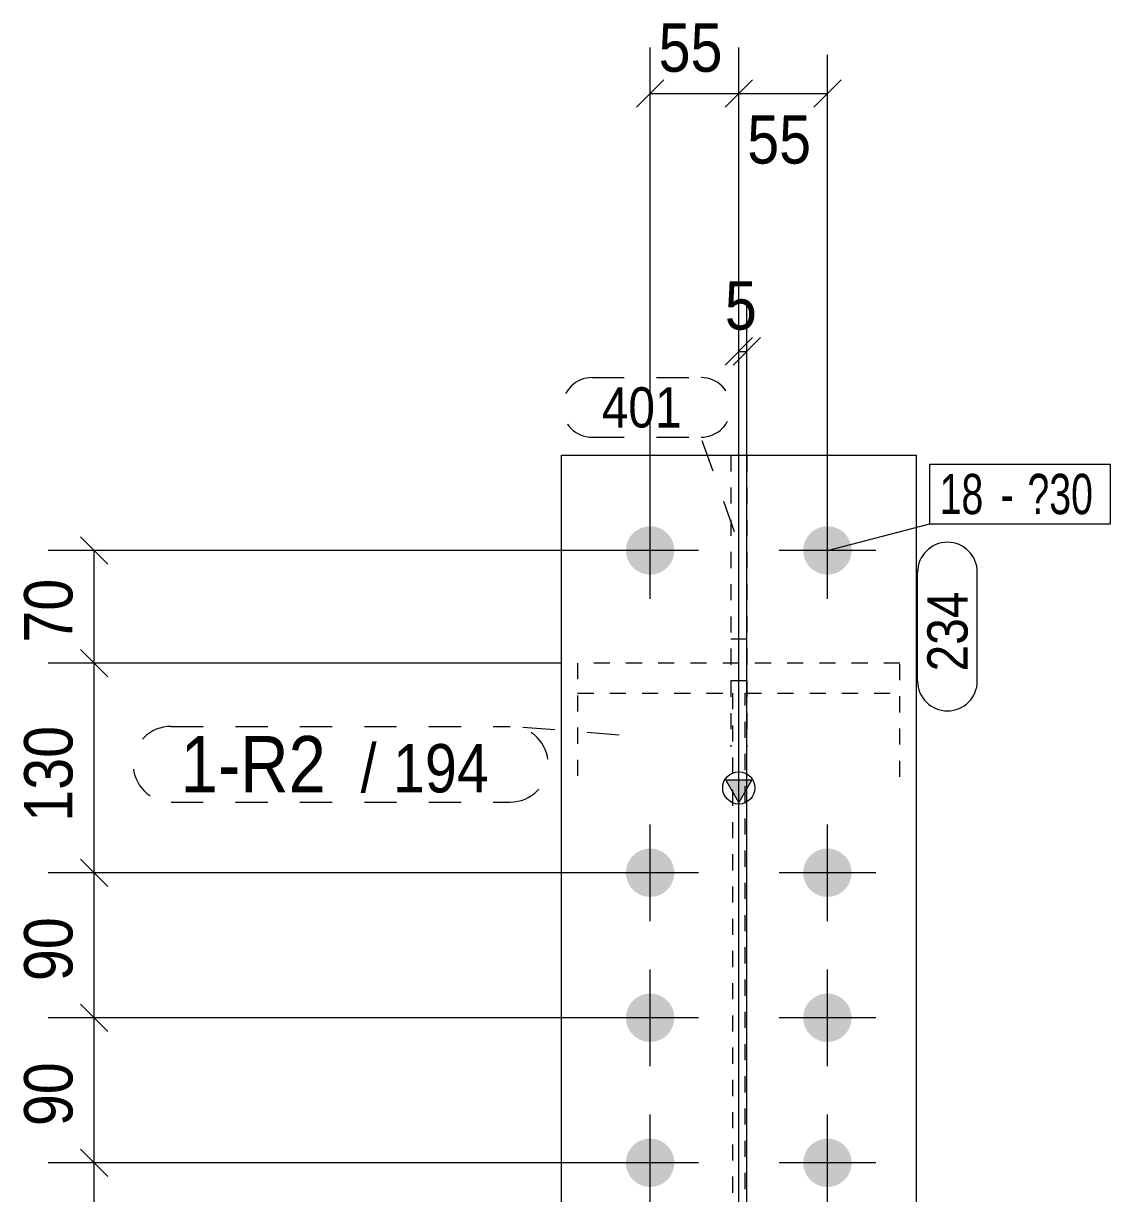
# Model space of a CAD drawing. Header units: millimetres. Extents: x 2 to 1174, y 1 to 825.
# Drawn here: x 461.1 to 528.5, y 180.2 to 252.8 of the extents above; entities that cross this region are included whole.
import ezdxf

# ---------------------------------------------------------------- set-up
doc = ezdxf.new("R2010")
doc.units = ezdxf.units.MM
for name, pattern in [('XKITLINE00', [0]), ('XKITLINE01', [4, 1, -1, 1, -1]), ('XKITLINE02', [4, 2, -2])]:
    doc.linetypes.add(name, pattern=pattern)
for name, color, linetype, lineweight in [('Bolt', 3, 'Continuous', 0), ('BoltMark', 7, 'Continuous', 0), ('Dimensions', 7, 'Continuous', 0), ('Part', 2, 'Continuous', 0), ('PartMark', 7, 'Continuous', 0)]:
    doc.layers.add(name, color=color, linetype=linetype, lineweight=lineweight)
doc.styles.add('ARIAL', font='ARIAL.TTF')
doc.styles.add('ARIAL_NARROW', font='ARIALN.TTF')

# ---------------------------------------------------------------- blocks, each defined once
blk = doc.blocks.new('*A164')
at = {"layer": 'Bolt'}
for points in [[(498.476, 220.114), (498.477, 220.151), (498.48, 220.187), (498.483, 220.224), (498.487, 220.261), (498.492, 220.297), (498.498, 220.333), (498.504, 220.37), (498.512, 220.406), (498.521, 220.441), (498.53, 220.477), (498.54, 220.512), (498.551, 220.548), (498.563, 220.582), (498.576, 220.617), (498.59, 220.651), (498.604, 220.685), (498.62, 220.718), (498.636, 220.751), (498.653, 220.784), (498.67, 220.816), (498.689, 220.848), (498.708, 220.879), (498.728, 220.91), (498.749, 220.941), (498.771, 220.971), (498.793, 221), (498.816, 221.029), (498.84, 221.057), (498.864, 221.084), (498.889, 221.111), (498.915, 221.138), (498.941, 221.163), (498.968, 221.188), (498.996, 221.213), (499.024, 221.237), (499.053, 221.26), (499.082, 221.282), (499.112, 221.303), (499.142, 221.324), (499.173, 221.344), (499.204, 221.364), (499.236, 221.382), (499.268, 221.4), (499.301, 221.417), (499.334, 221.433), (499.368, 221.448), (499.402, 221.463), (499.436, 221.476), (499.47, 221.489), (499.505, 221.501), (499.54, 221.512), (499.576, 221.523), (499.611, 221.532), (499.647, 221.541), (499.683, 221.548), (499.719, 221.555), (499.755, 221.561), (499.792, 221.566), (499.829, 221.57), (499.865, 221.573), (499.902, 221.575), (499.939, 221.577), (499.976, 221.577), (500.012, 221.577), (500.049, 221.575), (500.086, 221.573), (500.123, 221.57), (500.159, 221.566), (500.196, 221.561), (500.232, 221.555), (500.268, 221.548), (500.304, 221.541), (500.34, 221.532), (500.376, 221.523), (500.411, 221.512), (500.446, 221.501), (500.481, 221.489), (500.515, 221.476), (500.55, 221.463), (500.583, 221.448), (500.617, 221.433), (500.65, 221.417), (500.683, 221.4), (500.715, 221.382), (500.747, 221.364), (500.778, 221.344), (500.809, 221.324), (500.839, 221.303), (500.869, 221.282), (500.898, 221.26), (500.927, 221.237), (500.955, 221.213), (500.983, 221.188), (501.01, 221.163), (501.036, 221.138), (501.062, 221.111), (501.087, 221.084), (501.111, 221.057), (501.135, 221.029), (501.158, 221), (501.18, 220.971), (501.202, 220.941), (501.223, 220.91), (501.243, 220.879), (501.262, 220.848), (501.281, 220.816), (501.298, 220.784), (501.315, 220.751), (501.332, 220.718), (501.347, 220.685), (501.361, 220.651), (501.375, 220.617), (501.388, 220.582), (501.4, 220.548), (501.411, 220.512), (501.421, 220.477), (501.431, 220.441), (501.439, 220.406), (501.447, 220.37), (501.454, 220.333), (501.459, 220.297), (501.464, 220.261), (501.468, 220.224), (501.472, 220.187), (501.474, 220.151), (501.475, 220.114), (501.476, 220.077), (501.475, 220.04), (501.474, 220.003), (501.472, 219.967), (501.468, 219.93), (501.464, 219.893), (501.459, 219.857), (501.454, 219.821), (501.447, 219.784), (501.439, 219.748), (501.431, 219.713), (501.421, 219.677), (501.411, 219.642), (501.4, 219.606), (501.388, 219.572), (501.375, 219.537), (501.361, 219.503), (501.347, 219.469), (501.332, 219.436), (501.315, 219.403), (501.298, 219.37), (501.281, 219.338), (501.262, 219.306), (501.243, 219.274), (501.223, 219.244), (501.202, 219.213), (501.18, 219.183), (501.158, 219.154), (501.135, 219.125), (501.111, 219.097), (501.087, 219.07), (501.062, 219.043), (501.036, 219.016), (501.01, 218.991), (500.983, 218.966), (500.955, 218.941), (500.927, 218.917), (500.898, 218.894), (500.869, 218.872), (500.839, 218.851), (500.809, 218.83), (500.778, 218.81), (500.747, 218.79), (500.715, 218.772), (500.683, 218.754), (500.65, 218.737), (500.617, 218.721), (500.583, 218.706), (500.55, 218.691), (500.515, 218.678), (500.481, 218.665), (500.446, 218.653), (500.411, 218.642), (500.376, 218.631), (500.34, 218.622), (500.304, 218.613), (500.268, 218.606), (500.232, 218.599), (500.196, 218.593), (500.159, 218.588), (500.123, 218.584), (500.086, 218.581), (500.049, 218.579), (500.012, 218.577), (499.976, 218.577), (499.939, 218.577), (499.902, 218.579), (499.865, 218.581), (499.829, 218.584), (499.792, 218.588), (499.755, 218.593), (499.719, 218.599), (499.683, 218.606), (499.647, 218.613), (499.611, 218.622), (499.576, 218.631), (499.54, 218.642), (499.505, 218.653), (499.47, 218.665), (499.436, 218.678), (499.402, 218.691), (499.368, 218.706), (499.334, 218.721), (499.301, 218.737), (499.268, 218.754), (499.236, 218.772), (499.204, 218.79), (499.173, 218.81), (499.142, 218.83), (499.112, 218.851), (499.082, 218.872), (499.053, 218.894), (499.024, 218.917), (498.996, 218.941), (498.968, 218.966), (498.941, 218.991), (498.915, 219.016), (498.889, 219.043), (498.864, 219.07), (498.84, 219.097), (498.816, 219.125), (498.793, 219.154), (498.771, 219.183), (498.749, 219.213), (498.728, 219.244), (498.708, 219.274), (498.689, 219.306), (498.67, 219.338), (498.653, 219.37), (498.636, 219.403), (498.62, 219.436), (498.604, 219.469), (498.59, 219.503), (498.576, 219.537), (498.563, 219.572), (498.551, 219.606), (498.54, 219.642), (498.53, 219.677), (498.521, 219.713), (498.512, 219.748), (498.504, 219.784), (498.498, 219.821), (498.492, 219.857), (498.487, 219.893), (498.483, 219.93), (498.48, 219.967), (498.477, 220.003), (498.476, 220.04), (498.476, 220.077)], [(509.476, 220.114), (509.477, 220.151), (509.48, 220.187), (509.483, 220.224), (509.487, 220.261), (509.492, 220.297), (509.498, 220.333), (509.504, 220.37), (509.512, 220.406), (509.521, 220.441), (509.53, 220.477), (509.54, 220.512), (509.551, 220.548), (509.563, 220.582), (509.576, 220.617), (509.59, 220.651), (509.604, 220.685), (509.62, 220.718), (509.636, 220.751), (509.653, 220.784), (509.67, 220.816), (509.689, 220.848), (509.708, 220.879), (509.728, 220.91), (509.749, 220.941), (509.771, 220.971), (509.793, 221), (509.816, 221.029), (509.84, 221.057), (509.864, 221.084), (509.889, 221.111), (509.915, 221.138), (509.941, 221.163), (509.968, 221.188), (509.996, 221.213), (510.024, 221.237), (510.053, 221.26), (510.082, 221.282), (510.112, 221.303), (510.142, 221.324), (510.173, 221.344), (510.204, 221.364), (510.236, 221.382), (510.268, 221.4), (510.301, 221.417), (510.334, 221.433), (510.368, 221.448), (510.402, 221.463), (510.436, 221.476), (510.47, 221.489), (510.505, 221.501), (510.54, 221.512), (510.576, 221.523), (510.611, 221.532), (510.647, 221.541), (510.683, 221.548), (510.719, 221.555), (510.755, 221.561), (510.792, 221.566), (510.829, 221.57), (510.865, 221.573), (510.902, 221.575), (510.939, 221.577), (510.976, 221.577), (511.012, 221.577), (511.049, 221.575), (511.086, 221.573), (511.123, 221.57), (511.159, 221.566), (511.196, 221.561), (511.232, 221.555), (511.268, 221.548), (511.304, 221.541), (511.34, 221.532), (511.376, 221.523), (511.411, 221.512), (511.446, 221.501), (511.481, 221.489), (511.515, 221.476), (511.55, 221.463), (511.583, 221.448), (511.617, 221.433), (511.65, 221.417), (511.683, 221.4), (511.715, 221.382), (511.747, 221.364), (511.778, 221.344), (511.809, 221.324), (511.839, 221.303), (511.869, 221.282), (511.898, 221.26), (511.927, 221.237), (511.955, 221.213), (511.983, 221.188), (512.01, 221.163), (512.036, 221.138), (512.062, 221.111), (512.087, 221.084), (512.111, 221.057), (512.135, 221.029), (512.158, 221), (512.18, 220.971), (512.202, 220.941), (512.223, 220.91), (512.243, 220.879), (512.262, 220.848), (512.281, 220.816), (512.298, 220.784), (512.315, 220.751), (512.332, 220.718), (512.347, 220.685), (512.361, 220.651), (512.375, 220.617), (512.388, 220.582), (512.4, 220.548), (512.411, 220.512), (512.421, 220.477), (512.431, 220.441), (512.439, 220.406), (512.447, 220.37), (512.454, 220.333), (512.459, 220.297), (512.464, 220.261), (512.468, 220.224), (512.472, 220.187), (512.474, 220.151), (512.475, 220.114), (512.476, 220.077), (512.475, 220.04), (512.474, 220.003), (512.472, 219.967), (512.468, 219.93), (512.464, 219.893), (512.459, 219.857), (512.454, 219.821), (512.447, 219.784), (512.439, 219.748), (512.431, 219.713), (512.421, 219.677), (512.411, 219.642), (512.4, 219.606), (512.388, 219.572), (512.375, 219.537), (512.361, 219.503), (512.347, 219.469), (512.332, 219.436), (512.315, 219.403), (512.298, 219.37), (512.281, 219.338), (512.262, 219.306), (512.243, 219.274), (512.223, 219.244), (512.202, 219.213), (512.18, 219.183), (512.158, 219.154), (512.135, 219.125), (512.111, 219.097), (512.087, 219.07), (512.062, 219.043), (512.036, 219.016), (512.01, 218.991), (511.983, 218.966), (511.955, 218.941), (511.927, 218.917), (511.898, 218.894), (511.869, 218.872), (511.839, 218.851), (511.809, 218.83), (511.778, 218.81), (511.747, 218.79), (511.715, 218.772), (511.683, 218.754), (511.65, 218.737), (511.617, 218.721), (511.583, 218.706), (511.55, 218.691), (511.515, 218.678), (511.481, 218.665), (511.446, 218.653), (511.411, 218.642), (511.376, 218.631), (511.34, 218.622), (511.304, 218.613), (511.268, 218.606), (511.232, 218.599), (511.196, 218.593), (511.159, 218.588), (511.123, 218.584), (511.086, 218.581), (511.049, 218.579), (511.012, 218.577), (510.976, 218.577), (510.939, 218.577), (510.902, 218.579), (510.865, 218.581), (510.829, 218.584), (510.792, 218.588), (510.755, 218.593), (510.719, 218.599), (510.683, 218.606), (510.647, 218.613), (510.611, 218.622), (510.576, 218.631), (510.54, 218.642), (510.505, 218.653), (510.47, 218.665), (510.436, 218.678), (510.402, 218.691), (510.368, 218.706), (510.334, 218.721), (510.301, 218.737), (510.268, 218.754), (510.236, 218.772), (510.204, 218.79), (510.173, 218.81), (510.142, 218.83), (510.112, 218.851), (510.082, 218.872), (510.053, 218.894), (510.024, 218.917), (509.996, 218.941), (509.968, 218.966), (509.941, 218.991), (509.915, 219.016), (509.889, 219.043), (509.864, 219.07), (509.84, 219.097), (509.816, 219.125), (509.793, 219.154), (509.771, 219.183), (509.749, 219.213), (509.728, 219.244), (509.708, 219.274), (509.689, 219.306), (509.67, 219.338), (509.653, 219.37), (509.636, 219.403), (509.62, 219.436), (509.604, 219.469), (509.59, 219.503), (509.576, 219.537), (509.563, 219.572), (509.551, 219.606), (509.54, 219.642), (509.53, 219.677), (509.521, 219.713), (509.512, 219.748), (509.504, 219.784), (509.498, 219.821), (509.492, 219.857), (509.487, 219.893), (509.483, 219.93), (509.48, 219.967), (509.477, 220.003), (509.476, 220.04), (509.476, 220.077)], [(498.476, 200.114), (498.477, 200.151), (498.48, 200.187), (498.483, 200.224), (498.487, 200.261), (498.492, 200.297), (498.498, 200.333), (498.504, 200.37), (498.512, 200.406), (498.521, 200.441), (498.53, 200.477), (498.54, 200.512), (498.551, 200.548), (498.563, 200.582), (498.576, 200.617), (498.59, 200.651), (498.604, 200.685), (498.62, 200.718), (498.636, 200.751), (498.653, 200.784), (498.67, 200.816), (498.689, 200.848), (498.708, 200.879), (498.728, 200.91), (498.749, 200.941), (498.771, 200.971), (498.793, 201), (498.816, 201.029), (498.84, 201.057), (498.864, 201.084), (498.889, 201.111), (498.915, 201.138), (498.941, 201.163), (498.968, 201.188), (498.996, 201.213), (499.024, 201.237), (499.053, 201.26), (499.082, 201.282), (499.112, 201.303), (499.142, 201.324), (499.173, 201.344), (499.204, 201.364), (499.236, 201.382), (499.268, 201.4), (499.301, 201.417), (499.334, 201.433), (499.368, 201.448), (499.402, 201.463), (499.436, 201.476), (499.47, 201.489), (499.505, 201.501), (499.54, 201.512), (499.576, 201.523), (499.611, 201.532), (499.647, 201.541), (499.683, 201.548), (499.719, 201.555), (499.755, 201.561), (499.792, 201.566), (499.829, 201.57), (499.865, 201.573), (499.902, 201.575), (499.939, 201.577), (499.976, 201.577), (500.012, 201.577), (500.049, 201.575), (500.086, 201.573), (500.123, 201.57), (500.159, 201.566), (500.196, 201.561), (500.232, 201.555), (500.268, 201.548), (500.304, 201.541), (500.34, 201.532), (500.376, 201.523), (500.411, 201.512), (500.446, 201.501), (500.481, 201.489), (500.515, 201.476), (500.55, 201.463), (500.583, 201.448), (500.617, 201.433), (500.65, 201.417), (500.683, 201.4), (500.715, 201.382), (500.747, 201.364), (500.778, 201.344), (500.809, 201.324), (500.839, 201.303), (500.869, 201.282), (500.898, 201.26), (500.927, 201.237), (500.955, 201.213), (500.983, 201.188), (501.01, 201.163), (501.036, 201.138), (501.062, 201.111), (501.087, 201.084), (501.111, 201.057), (501.135, 201.029), (501.158, 201), (501.18, 200.971), (501.202, 200.941), (501.223, 200.91), (501.243, 200.879), (501.262, 200.848), (501.281, 200.816), (501.298, 200.784), (501.315, 200.751), (501.332, 200.718), (501.347, 200.685), (501.361, 200.651), (501.375, 200.617), (501.388, 200.582), (501.4, 200.548), (501.411, 200.512), (501.421, 200.477), (501.431, 200.441), (501.439, 200.406), (501.447, 200.37), (501.454, 200.333), (501.459, 200.297), (501.464, 200.261), (501.468, 200.224), (501.472, 200.187), (501.474, 200.151), (501.475, 200.114), (501.476, 200.077), (501.475, 200.04), (501.474, 200.003), (501.472, 199.967), (501.468, 199.93), (501.464, 199.893), (501.459, 199.857), (501.454, 199.821), (501.447, 199.784), (501.439, 199.748), (501.431, 199.713), (501.421, 199.677), (501.411, 199.642), (501.4, 199.606), (501.388, 199.572), (501.375, 199.537), (501.361, 199.503), (501.347, 199.469), (501.332, 199.436), (501.315, 199.403), (501.298, 199.37), (501.281, 199.338), (501.262, 199.306), (501.243, 199.274), (501.223, 199.244), (501.202, 199.213), (501.18, 199.183), (501.158, 199.154), (501.135, 199.125), (501.111, 199.097), (501.087, 199.07), (501.062, 199.043), (501.036, 199.016), (501.01, 198.991), (500.983, 198.966), (500.955, 198.941), (500.927, 198.917), (500.898, 198.894), (500.869, 198.872), (500.839, 198.851), (500.809, 198.83), (500.778, 198.81), (500.747, 198.79), (500.715, 198.772), (500.683, 198.754), (500.65, 198.737), (500.617, 198.721), (500.583, 198.706), (500.55, 198.691), (500.515, 198.678), (500.481, 198.665), (500.446, 198.653), (500.411, 198.642), (500.376, 198.631), (500.34, 198.622), (500.304, 198.613), (500.268, 198.606), (500.232, 198.599), (500.196, 198.593), (500.159, 198.588), (500.123, 198.584), (500.086, 198.581), (500.049, 198.579), (500.012, 198.577), (499.976, 198.577), (499.939, 198.577), (499.902, 198.579), (499.865, 198.581), (499.829, 198.584), (499.792, 198.588), (499.755, 198.593), (499.719, 198.599), (499.683, 198.606), (499.647, 198.613), (499.611, 198.622), (499.576, 198.631), (499.54, 198.642), (499.505, 198.653), (499.47, 198.665), (499.436, 198.678), (499.402, 198.691), (499.368, 198.706), (499.334, 198.721), (499.301, 198.737), (499.268, 198.754), (499.236, 198.772), (499.204, 198.79), (499.173, 198.81), (499.142, 198.83), (499.112, 198.851), (499.082, 198.872), (499.053, 198.894), (499.024, 198.917), (498.996, 198.941), (498.968, 198.966), (498.941, 198.991), (498.915, 199.016), (498.889, 199.043), (498.864, 199.07), (498.84, 199.097), (498.816, 199.125), (498.793, 199.154), (498.771, 199.183), (498.749, 199.213), (498.728, 199.244), (498.708, 199.274), (498.689, 199.306), (498.67, 199.338), (498.653, 199.37), (498.636, 199.403), (498.62, 199.436), (498.604, 199.469), (498.59, 199.503), (498.576, 199.537), (498.563, 199.572), (498.551, 199.606), (498.54, 199.642), (498.53, 199.677), (498.521, 199.713), (498.512, 199.748), (498.504, 199.784), (498.498, 199.821), (498.492, 199.857), (498.487, 199.893), (498.483, 199.93), (498.48, 199.967), (498.477, 200.003), (498.476, 200.04), (498.476, 200.077)], [(509.476, 200.114), (509.477, 200.151), (509.48, 200.187), (509.483, 200.224), (509.487, 200.261), (509.492, 200.297), (509.498, 200.333), (509.504, 200.37), (509.512, 200.406), (509.521, 200.441), (509.53, 200.477), (509.54, 200.512), (509.551, 200.548), (509.563, 200.582), (509.576, 200.617), (509.59, 200.651), (509.604, 200.685), (509.62, 200.718), (509.636, 200.751), (509.653, 200.784), (509.67, 200.816), (509.689, 200.848), (509.708, 200.879), (509.728, 200.91), (509.749, 200.941), (509.771, 200.971), (509.793, 201), (509.816, 201.029), (509.84, 201.057), (509.864, 201.084), (509.889, 201.111), (509.915, 201.138), (509.941, 201.163), (509.968, 201.188), (509.996, 201.213), (510.024, 201.237), (510.053, 201.26), (510.082, 201.282), (510.112, 201.303), (510.142, 201.324), (510.173, 201.344), (510.204, 201.364), (510.236, 201.382), (510.268, 201.4), (510.301, 201.417), (510.334, 201.433), (510.368, 201.448), (510.402, 201.463), (510.436, 201.476), (510.47, 201.489), (510.505, 201.501), (510.54, 201.512), (510.576, 201.523), (510.611, 201.532), (510.647, 201.541), (510.683, 201.548), (510.719, 201.555), (510.755, 201.561), (510.792, 201.566), (510.829, 201.57), (510.865, 201.573), (510.902, 201.575), (510.939, 201.577), (510.976, 201.577), (511.012, 201.577), (511.049, 201.575), (511.086, 201.573), (511.123, 201.57), (511.159, 201.566), (511.196, 201.561), (511.232, 201.555), (511.268, 201.548), (511.304, 201.541), (511.34, 201.532), (511.376, 201.523), (511.411, 201.512), (511.446, 201.501), (511.481, 201.489), (511.515, 201.476), (511.55, 201.463), (511.583, 201.448), (511.617, 201.433), (511.65, 201.417), (511.683, 201.4), (511.715, 201.382), (511.747, 201.364), (511.778, 201.344), (511.809, 201.324), (511.839, 201.303), (511.869, 201.282), (511.898, 201.26), (511.927, 201.237), (511.955, 201.213), (511.983, 201.188), (512.01, 201.163), (512.036, 201.138), (512.062, 201.111), (512.087, 201.084), (512.111, 201.057), (512.135, 201.029), (512.158, 201), (512.18, 200.971), (512.202, 200.941), (512.223, 200.91), (512.243, 200.879), (512.262, 200.848), (512.281, 200.816), (512.298, 200.784), (512.315, 200.751), (512.332, 200.718), (512.347, 200.685), (512.361, 200.651), (512.375, 200.617), (512.388, 200.582), (512.4, 200.548), (512.411, 200.512), (512.421, 200.477), (512.431, 200.441), (512.439, 200.406), (512.447, 200.37), (512.454, 200.333), (512.459, 200.297), (512.464, 200.261), (512.468, 200.224), (512.472, 200.187), (512.474, 200.151), (512.475, 200.114), (512.476, 200.077), (512.475, 200.04), (512.474, 200.003), (512.472, 199.967), (512.468, 199.93), (512.464, 199.893), (512.459, 199.857), (512.454, 199.821), (512.447, 199.784), (512.439, 199.748), (512.431, 199.713), (512.421, 199.677), (512.411, 199.642), (512.4, 199.606), (512.388, 199.572), (512.375, 199.537), (512.361, 199.503), (512.347, 199.469), (512.332, 199.436), (512.315, 199.403), (512.298, 199.37), (512.281, 199.338), (512.262, 199.306), (512.243, 199.274), (512.223, 199.244), (512.202, 199.213), (512.18, 199.183), (512.158, 199.154), (512.135, 199.125), (512.111, 199.097), (512.087, 199.07), (512.062, 199.043), (512.036, 199.016), (512.01, 198.991), (511.983, 198.966), (511.955, 198.941), (511.927, 198.917), (511.898, 198.894), (511.869, 198.872), (511.839, 198.851), (511.809, 198.83), (511.778, 198.81), (511.747, 198.79), (511.715, 198.772), (511.683, 198.754), (511.65, 198.737), (511.617, 198.721), (511.583, 198.706), (511.55, 198.691), (511.515, 198.678), (511.481, 198.665), (511.446, 198.653), (511.411, 198.642), (511.376, 198.631), (511.34, 198.622), (511.304, 198.613), (511.268, 198.606), (511.232, 198.599), (511.196, 198.593), (511.159, 198.588), (511.123, 198.584), (511.086, 198.581), (511.049, 198.579), (511.012, 198.577), (510.976, 198.577), (510.939, 198.577), (510.902, 198.579), (510.865, 198.581), (510.829, 198.584), (510.792, 198.588), (510.755, 198.593), (510.719, 198.599), (510.683, 198.606), (510.647, 198.613), (510.611, 198.622), (510.576, 198.631), (510.54, 198.642), (510.505, 198.653), (510.47, 198.665), (510.436, 198.678), (510.402, 198.691), (510.368, 198.706), (510.334, 198.721), (510.301, 198.737), (510.268, 198.754), (510.236, 198.772), (510.204, 198.79), (510.173, 198.81), (510.142, 198.83), (510.112, 198.851), (510.082, 198.872), (510.053, 198.894), (510.024, 198.917), (509.996, 198.941), (509.968, 198.966), (509.941, 198.991), (509.915, 199.016), (509.889, 199.043), (509.864, 199.07), (509.84, 199.097), (509.816, 199.125), (509.793, 199.154), (509.771, 199.183), (509.749, 199.213), (509.728, 199.244), (509.708, 199.274), (509.689, 199.306), (509.67, 199.338), (509.653, 199.37), (509.636, 199.403), (509.62, 199.436), (509.604, 199.469), (509.59, 199.503), (509.576, 199.537), (509.563, 199.572), (509.551, 199.606), (509.54, 199.642), (509.53, 199.677), (509.521, 199.713), (509.512, 199.748), (509.504, 199.784), (509.498, 199.821), (509.492, 199.857), (509.487, 199.893), (509.483, 199.93), (509.48, 199.967), (509.477, 200.003), (509.476, 200.04), (509.476, 200.077)], [(498.476, 191.114), (498.477, 191.151), (498.48, 191.187), (498.483, 191.224), (498.487, 191.261), (498.492, 191.297), (498.498, 191.333), (498.504, 191.37), (498.512, 191.406), (498.521, 191.441), (498.53, 191.477), (498.54, 191.512), (498.551, 191.548), (498.563, 191.582), (498.576, 191.617), (498.59, 191.651), (498.604, 191.685), (498.62, 191.718), (498.636, 191.751), (498.653, 191.784), (498.67, 191.816), (498.689, 191.848), (498.708, 191.879), (498.728, 191.91), (498.749, 191.941), (498.771, 191.971), (498.793, 192), (498.816, 192.029), (498.84, 192.057), (498.864, 192.084), (498.889, 192.111), (498.915, 192.138), (498.941, 192.163), (498.968, 192.188), (498.996, 192.213), (499.024, 192.237), (499.053, 192.26), (499.082, 192.282), (499.112, 192.303), (499.142, 192.324), (499.173, 192.344), (499.204, 192.364), (499.236, 192.382), (499.268, 192.4), (499.301, 192.417), (499.334, 192.433), (499.368, 192.448), (499.402, 192.463), (499.436, 192.476), (499.47, 192.489), (499.505, 192.501), (499.54, 192.512), (499.576, 192.523), (499.611, 192.532), (499.647, 192.541), (499.683, 192.548), (499.719, 192.555), (499.755, 192.561), (499.792, 192.566), (499.829, 192.57), (499.865, 192.573), (499.902, 192.575), (499.939, 192.577), (499.976, 192.577), (500.012, 192.577), (500.049, 192.575), (500.086, 192.573), (500.123, 192.57), (500.159, 192.566), (500.196, 192.561), (500.232, 192.555), (500.268, 192.548), (500.304, 192.541), (500.34, 192.532), (500.376, 192.523), (500.411, 192.512), (500.446, 192.501), (500.481, 192.489), (500.515, 192.476), (500.55, 192.463), (500.583, 192.448), (500.617, 192.433), (500.65, 192.417), (500.683, 192.4), (500.715, 192.382), (500.747, 192.364), (500.778, 192.344), (500.809, 192.324), (500.839, 192.303), (500.869, 192.282), (500.898, 192.26), (500.927, 192.237), (500.955, 192.213), (500.983, 192.188), (501.01, 192.163), (501.036, 192.138), (501.062, 192.111), (501.087, 192.084), (501.111, 192.057), (501.135, 192.029), (501.158, 192), (501.18, 191.971), (501.202, 191.941), (501.223, 191.91), (501.243, 191.879), (501.262, 191.848), (501.281, 191.816), (501.298, 191.784), (501.315, 191.751), (501.332, 191.718), (501.347, 191.685), (501.361, 191.651), (501.375, 191.617), (501.388, 191.582), (501.4, 191.548), (501.411, 191.512), (501.421, 191.477), (501.431, 191.441), (501.439, 191.406), (501.447, 191.37), (501.454, 191.333), (501.459, 191.297), (501.464, 191.261), (501.468, 191.224), (501.472, 191.187), (501.474, 191.151), (501.475, 191.114), (501.476, 191.077), (501.475, 191.04), (501.474, 191.003), (501.472, 190.967), (501.468, 190.93), (501.464, 190.893), (501.459, 190.857), (501.454, 190.821), (501.447, 190.784), (501.439, 190.748), (501.431, 190.713), (501.421, 190.677), (501.411, 190.642), (501.4, 190.606), (501.388, 190.572), (501.375, 190.537), (501.361, 190.503), (501.347, 190.469), (501.332, 190.436), (501.315, 190.403), (501.298, 190.37), (501.281, 190.338), (501.262, 190.306), (501.243, 190.274), (501.223, 190.244), (501.202, 190.213), (501.18, 190.183), (501.158, 190.154), (501.135, 190.125), (501.111, 190.097), (501.087, 190.07), (501.062, 190.043), (501.036, 190.016), (501.01, 189.991), (500.983, 189.966), (500.955, 189.941), (500.927, 189.917), (500.898, 189.894), (500.869, 189.872), (500.839, 189.851), (500.809, 189.83), (500.778, 189.81), (500.747, 189.79), (500.715, 189.772), (500.683, 189.754), (500.65, 189.737), (500.617, 189.721), (500.583, 189.706), (500.55, 189.691), (500.515, 189.678), (500.481, 189.665), (500.446, 189.653), (500.411, 189.642), (500.376, 189.631), (500.34, 189.622), (500.304, 189.613), (500.268, 189.606), (500.232, 189.599), (500.196, 189.593), (500.159, 189.588), (500.123, 189.584), (500.086, 189.581), (500.049, 189.579), (500.012, 189.577), (499.976, 189.577), (499.939, 189.577), (499.902, 189.579), (499.865, 189.581), (499.829, 189.584), (499.792, 189.588), (499.755, 189.593), (499.719, 189.599), (499.683, 189.606), (499.647, 189.613), (499.611, 189.622), (499.576, 189.631), (499.54, 189.642), (499.505, 189.653), (499.47, 189.665), (499.436, 189.678), (499.402, 189.691), (499.368, 189.706), (499.334, 189.721), (499.301, 189.737), (499.268, 189.754), (499.236, 189.772), (499.204, 189.79), (499.173, 189.81), (499.142, 189.83), (499.112, 189.851), (499.082, 189.872), (499.053, 189.894), (499.024, 189.917), (498.996, 189.941), (498.968, 189.966), (498.941, 189.991), (498.915, 190.016), (498.889, 190.043), (498.864, 190.07), (498.84, 190.097), (498.816, 190.125), (498.793, 190.154), (498.771, 190.183), (498.749, 190.213), (498.728, 190.244), (498.708, 190.274), (498.689, 190.306), (498.67, 190.338), (498.653, 190.37), (498.636, 190.403), (498.62, 190.436), (498.604, 190.469), (498.59, 190.503), (498.576, 190.537), (498.563, 190.572), (498.551, 190.606), (498.54, 190.642), (498.53, 190.677), (498.521, 190.713), (498.512, 190.748), (498.504, 190.784), (498.498, 190.821), (498.492, 190.857), (498.487, 190.893), (498.483, 190.93), (498.48, 190.967), (498.477, 191.003), (498.476, 191.04), (498.476, 191.077)], [(509.476, 191.114), (509.477, 191.151), (509.48, 191.187), (509.483, 191.224), (509.487, 191.261), (509.492, 191.297), (509.498, 191.333), (509.504, 191.37), (509.512, 191.406), (509.521, 191.441), (509.53, 191.477), (509.54, 191.512), (509.551, 191.548), (509.563, 191.582), (509.576, 191.617), (509.59, 191.651), (509.604, 191.685), (509.62, 191.718), (509.636, 191.751), (509.653, 191.784), (509.67, 191.816), (509.689, 191.848), (509.708, 191.879), (509.728, 191.91), (509.749, 191.941), (509.771, 191.971), (509.793, 192), (509.816, 192.029), (509.84, 192.057), (509.864, 192.084), (509.889, 192.111), (509.915, 192.138), (509.941, 192.163), (509.968, 192.188), (509.996, 192.213), (510.024, 192.237), (510.053, 192.26), (510.082, 192.282), (510.112, 192.303), (510.142, 192.324), (510.173, 192.344), (510.204, 192.364), (510.236, 192.382), (510.268, 192.4), (510.301, 192.417), (510.334, 192.433), (510.368, 192.448), (510.402, 192.463), (510.436, 192.476), (510.47, 192.489), (510.505, 192.501), (510.54, 192.512), (510.576, 192.523), (510.611, 192.532), (510.647, 192.541), (510.683, 192.548), (510.719, 192.555), (510.755, 192.561), (510.792, 192.566), (510.829, 192.57), (510.865, 192.573), (510.902, 192.575), (510.939, 192.577), (510.976, 192.577), (511.012, 192.577), (511.049, 192.575), (511.086, 192.573), (511.123, 192.57), (511.159, 192.566), (511.196, 192.561), (511.232, 192.555), (511.268, 192.548), (511.304, 192.541), (511.34, 192.532), (511.376, 192.523), (511.411, 192.512), (511.446, 192.501), (511.481, 192.489), (511.515, 192.476), (511.55, 192.463), (511.583, 192.448), (511.617, 192.433), (511.65, 192.417), (511.683, 192.4), (511.715, 192.382), (511.747, 192.364), (511.778, 192.344), (511.809, 192.324), (511.839, 192.303), (511.869, 192.282), (511.898, 192.26), (511.927, 192.237), (511.955, 192.213), (511.983, 192.188), (512.01, 192.163), (512.036, 192.138), (512.062, 192.111), (512.087, 192.084), (512.111, 192.057), (512.135, 192.029), (512.158, 192), (512.18, 191.971), (512.202, 191.941), (512.223, 191.91), (512.243, 191.879), (512.262, 191.848), (512.281, 191.816), (512.298, 191.784), (512.315, 191.751), (512.332, 191.718), (512.347, 191.685), (512.361, 191.651), (512.375, 191.617), (512.388, 191.582), (512.4, 191.548), (512.411, 191.512), (512.421, 191.477), (512.431, 191.441), (512.439, 191.406), (512.447, 191.37), (512.454, 191.333), (512.459, 191.297), (512.464, 191.261), (512.468, 191.224), (512.472, 191.187), (512.474, 191.151), (512.475, 191.114), (512.476, 191.077), (512.475, 191.04), (512.474, 191.003), (512.472, 190.967), (512.468, 190.93), (512.464, 190.893), (512.459, 190.857), (512.454, 190.821), (512.447, 190.784), (512.439, 190.748), (512.431, 190.713), (512.421, 190.677), (512.411, 190.642), (512.4, 190.606), (512.388, 190.572), (512.375, 190.537), (512.361, 190.503), (512.347, 190.469), (512.332, 190.436), (512.315, 190.403), (512.298, 190.37), (512.281, 190.338), (512.262, 190.306), (512.243, 190.274), (512.223, 190.244), (512.202, 190.213), (512.18, 190.183), (512.158, 190.154), (512.135, 190.125), (512.111, 190.097), (512.087, 190.07), (512.062, 190.043), (512.036, 190.016), (512.01, 189.991), (511.983, 189.966), (511.955, 189.941), (511.927, 189.917), (511.898, 189.894), (511.869, 189.872), (511.839, 189.851), (511.809, 189.83), (511.778, 189.81), (511.747, 189.79), (511.715, 189.772), (511.683, 189.754), (511.65, 189.737), (511.617, 189.721), (511.583, 189.706), (511.55, 189.691), (511.515, 189.678), (511.481, 189.665), (511.446, 189.653), (511.411, 189.642), (511.376, 189.631), (511.34, 189.622), (511.304, 189.613), (511.268, 189.606), (511.232, 189.599), (511.196, 189.593), (511.159, 189.588), (511.123, 189.584), (511.086, 189.581), (511.049, 189.579), (511.012, 189.577), (510.976, 189.577), (510.939, 189.577), (510.902, 189.579), (510.865, 189.581), (510.829, 189.584), (510.792, 189.588), (510.755, 189.593), (510.719, 189.599), (510.683, 189.606), (510.647, 189.613), (510.611, 189.622), (510.576, 189.631), (510.54, 189.642), (510.505, 189.653), (510.47, 189.665), (510.436, 189.678), (510.402, 189.691), (510.368, 189.706), (510.334, 189.721), (510.301, 189.737), (510.268, 189.754), (510.236, 189.772), (510.204, 189.79), (510.173, 189.81), (510.142, 189.83), (510.112, 189.851), (510.082, 189.872), (510.053, 189.894), (510.024, 189.917), (509.996, 189.941), (509.968, 189.966), (509.941, 189.991), (509.915, 190.016), (509.889, 190.043), (509.864, 190.07), (509.84, 190.097), (509.816, 190.125), (509.793, 190.154), (509.771, 190.183), (509.749, 190.213), (509.728, 190.244), (509.708, 190.274), (509.689, 190.306), (509.67, 190.338), (509.653, 190.37), (509.636, 190.403), (509.62, 190.436), (509.604, 190.469), (509.59, 190.503), (509.576, 190.537), (509.563, 190.572), (509.551, 190.606), (509.54, 190.642), (509.53, 190.677), (509.521, 190.713), (509.512, 190.748), (509.504, 190.784), (509.498, 190.821), (509.492, 190.857), (509.487, 190.893), (509.483, 190.93), (509.48, 190.967), (509.477, 191.003), (509.476, 191.04), (509.476, 191.077)], [(498.476, 182.114), (498.477, 182.151), (498.48, 182.187), (498.483, 182.224), (498.487, 182.261), (498.492, 182.297), (498.498, 182.333), (498.504, 182.37), (498.512, 182.406), (498.521, 182.441), (498.53, 182.477), (498.54, 182.512), (498.551, 182.548), (498.563, 182.582), (498.576, 182.617), (498.59, 182.651), (498.604, 182.685), (498.62, 182.718), (498.636, 182.751), (498.653, 182.784), (498.67, 182.816), (498.689, 182.848), (498.708, 182.879), (498.728, 182.91), (498.749, 182.941), (498.771, 182.971), (498.793, 183), (498.816, 183.029), (498.84, 183.057), (498.864, 183.084), (498.889, 183.111), (498.915, 183.138), (498.941, 183.163), (498.968, 183.188), (498.996, 183.213), (499.024, 183.237), (499.053, 183.26), (499.082, 183.282), (499.112, 183.303), (499.142, 183.324), (499.173, 183.344), (499.204, 183.364), (499.236, 183.382), (499.268, 183.4), (499.301, 183.417), (499.334, 183.433), (499.368, 183.448), (499.402, 183.463), (499.436, 183.476), (499.47, 183.489), (499.505, 183.501), (499.54, 183.512), (499.576, 183.523), (499.611, 183.532), (499.647, 183.541), (499.683, 183.548), (499.719, 183.555), (499.755, 183.561), (499.792, 183.566), (499.829, 183.57), (499.865, 183.573), (499.902, 183.575), (499.939, 183.577), (499.976, 183.577), (500.012, 183.577), (500.049, 183.575), (500.086, 183.573), (500.123, 183.57), (500.159, 183.566), (500.196, 183.561), (500.232, 183.555), (500.268, 183.548), (500.304, 183.541), (500.34, 183.532), (500.376, 183.523), (500.411, 183.512), (500.446, 183.501), (500.481, 183.489), (500.515, 183.476), (500.55, 183.463), (500.583, 183.448), (500.617, 183.433), (500.65, 183.417), (500.683, 183.4), (500.715, 183.382), (500.747, 183.364), (500.778, 183.344), (500.809, 183.324), (500.839, 183.303), (500.869, 183.282), (500.898, 183.26), (500.927, 183.237), (500.955, 183.213), (500.983, 183.188), (501.01, 183.163), (501.036, 183.138), (501.062, 183.111), (501.087, 183.084), (501.111, 183.057), (501.135, 183.029), (501.158, 183), (501.18, 182.971), (501.202, 182.941), (501.223, 182.91), (501.243, 182.879), (501.262, 182.848), (501.281, 182.816), (501.298, 182.784), (501.315, 182.751), (501.332, 182.718), (501.347, 182.685), (501.361, 182.651), (501.375, 182.617), (501.388, 182.582), (501.4, 182.548), (501.411, 182.512), (501.421, 182.477), (501.431, 182.441), (501.439, 182.406), (501.447, 182.37), (501.454, 182.333), (501.459, 182.297), (501.464, 182.261), (501.468, 182.224), (501.472, 182.187), (501.474, 182.151), (501.475, 182.114), (501.476, 182.077), (501.475, 182.04), (501.474, 182.003), (501.472, 181.967), (501.468, 181.93), (501.464, 181.893), (501.459, 181.857), (501.454, 181.821), (501.447, 181.784), (501.439, 181.748), (501.431, 181.713), (501.421, 181.677), (501.411, 181.642), (501.4, 181.606), (501.388, 181.572), (501.375, 181.537), (501.361, 181.503), (501.347, 181.469), (501.332, 181.436), (501.315, 181.403), (501.298, 181.37), (501.281, 181.338), (501.262, 181.306), (501.243, 181.274), (501.223, 181.244), (501.202, 181.213), (501.18, 181.183), (501.158, 181.154), (501.135, 181.125), (501.111, 181.097), (501.087, 181.07), (501.062, 181.043), (501.036, 181.016), (501.01, 180.991), (500.983, 180.966), (500.955, 180.941), (500.927, 180.917), (500.898, 180.894), (500.869, 180.872), (500.839, 180.851), (500.809, 180.83), (500.778, 180.81), (500.747, 180.79), (500.715, 180.772), (500.683, 180.754), (500.65, 180.737), (500.617, 180.721), (500.583, 180.706), (500.55, 180.691), (500.515, 180.678), (500.481, 180.665), (500.446, 180.653), (500.411, 180.642), (500.376, 180.631), (500.34, 180.622), (500.304, 180.613), (500.268, 180.606), (500.232, 180.599), (500.196, 180.593), (500.159, 180.588), (500.123, 180.584), (500.086, 180.581), (500.049, 180.579), (500.012, 180.577), (499.976, 180.577), (499.939, 180.577), (499.902, 180.579), (499.865, 180.581), (499.829, 180.584), (499.792, 180.588), (499.755, 180.593), (499.719, 180.599), (499.683, 180.606), (499.647, 180.613), (499.611, 180.622), (499.576, 180.631), (499.54, 180.642), (499.505, 180.653), (499.47, 180.665), (499.436, 180.678), (499.402, 180.691), (499.368, 180.706), (499.334, 180.721), (499.301, 180.737), (499.268, 180.754), (499.236, 180.772), (499.204, 180.79), (499.173, 180.81), (499.142, 180.83), (499.112, 180.851), (499.082, 180.872), (499.053, 180.894), (499.024, 180.917), (498.996, 180.941), (498.968, 180.966), (498.941, 180.991), (498.915, 181.016), (498.889, 181.043), (498.864, 181.07), (498.84, 181.097), (498.816, 181.125), (498.793, 181.154), (498.771, 181.183), (498.749, 181.213), (498.728, 181.244), (498.708, 181.274), (498.689, 181.306), (498.67, 181.338), (498.653, 181.37), (498.636, 181.403), (498.62, 181.436), (498.604, 181.469), (498.59, 181.503), (498.576, 181.537), (498.563, 181.572), (498.551, 181.606), (498.54, 181.642), (498.53, 181.677), (498.521, 181.713), (498.512, 181.748), (498.504, 181.784), (498.498, 181.821), (498.492, 181.857), (498.487, 181.893), (498.483, 181.93), (498.48, 181.967), (498.477, 182.003), (498.476, 182.04), (498.476, 182.077)], [(509.476, 182.114), (509.477, 182.151), (509.48, 182.187), (509.483, 182.224), (509.487, 182.261), (509.492, 182.297), (509.498, 182.333), (509.504, 182.37), (509.512, 182.406), (509.521, 182.441), (509.53, 182.477), (509.54, 182.512), (509.551, 182.548), (509.563, 182.582), (509.576, 182.617), (509.59, 182.651), (509.604, 182.685), (509.62, 182.718), (509.636, 182.751), (509.653, 182.784), (509.67, 182.816), (509.689, 182.848), (509.708, 182.879), (509.728, 182.91), (509.749, 182.941), (509.771, 182.971), (509.793, 183), (509.816, 183.029), (509.84, 183.057), (509.864, 183.084), (509.889, 183.111), (509.915, 183.138), (509.941, 183.163), (509.968, 183.188), (509.996, 183.213), (510.024, 183.237), (510.053, 183.26), (510.082, 183.282), (510.112, 183.303), (510.142, 183.324), (510.173, 183.344), (510.204, 183.364), (510.236, 183.382), (510.268, 183.4), (510.301, 183.417), (510.334, 183.433), (510.368, 183.448), (510.402, 183.463), (510.436, 183.476), (510.47, 183.489), (510.505, 183.501), (510.54, 183.512), (510.576, 183.523), (510.611, 183.532), (510.647, 183.541), (510.683, 183.548), (510.719, 183.555), (510.755, 183.561), (510.792, 183.566), (510.829, 183.57), (510.865, 183.573), (510.902, 183.575), (510.939, 183.577), (510.976, 183.577), (511.012, 183.577), (511.049, 183.575), (511.086, 183.573), (511.123, 183.57), (511.159, 183.566), (511.196, 183.561), (511.232, 183.555), (511.268, 183.548), (511.304, 183.541), (511.34, 183.532), (511.376, 183.523), (511.411, 183.512), (511.446, 183.501), (511.481, 183.489), (511.515, 183.476), (511.55, 183.463), (511.583, 183.448), (511.617, 183.433), (511.65, 183.417), (511.683, 183.4), (511.715, 183.382), (511.747, 183.364), (511.778, 183.344), (511.809, 183.324), (511.839, 183.303), (511.869, 183.282), (511.898, 183.26), (511.927, 183.237), (511.955, 183.213), (511.983, 183.188), (512.01, 183.163), (512.036, 183.138), (512.062, 183.111), (512.087, 183.084), (512.111, 183.057), (512.135, 183.029), (512.158, 183), (512.18, 182.971), (512.202, 182.941), (512.223, 182.91), (512.243, 182.879), (512.262, 182.848), (512.281, 182.816), (512.298, 182.784), (512.315, 182.751), (512.332, 182.718), (512.347, 182.685), (512.361, 182.651), (512.375, 182.617), (512.388, 182.582), (512.4, 182.548), (512.411, 182.512), (512.421, 182.477), (512.431, 182.441), (512.439, 182.406), (512.447, 182.37), (512.454, 182.333), (512.459, 182.297), (512.464, 182.261), (512.468, 182.224), (512.472, 182.187), (512.474, 182.151), (512.475, 182.114), (512.476, 182.077), (512.475, 182.04), (512.474, 182.003), (512.472, 181.967), (512.468, 181.93), (512.464, 181.893), (512.459, 181.857), (512.454, 181.821), (512.447, 181.784), (512.439, 181.748), (512.431, 181.713), (512.421, 181.677), (512.411, 181.642), (512.4, 181.606), (512.388, 181.572), (512.375, 181.537), (512.361, 181.503), (512.347, 181.469), (512.332, 181.436), (512.315, 181.403), (512.298, 181.37), (512.281, 181.338), (512.262, 181.306), (512.243, 181.274), (512.223, 181.244), (512.202, 181.213), (512.18, 181.183), (512.158, 181.154), (512.135, 181.125), (512.111, 181.097), (512.087, 181.07), (512.062, 181.043), (512.036, 181.016), (512.01, 180.991), (511.983, 180.966), (511.955, 180.941), (511.927, 180.917), (511.898, 180.894), (511.869, 180.872), (511.839, 180.851), (511.809, 180.83), (511.778, 180.81), (511.747, 180.79), (511.715, 180.772), (511.683, 180.754), (511.65, 180.737), (511.617, 180.721), (511.583, 180.706), (511.55, 180.691), (511.515, 180.678), (511.481, 180.665), (511.446, 180.653), (511.411, 180.642), (511.376, 180.631), (511.34, 180.622), (511.304, 180.613), (511.268, 180.606), (511.232, 180.599), (511.196, 180.593), (511.159, 180.588), (511.123, 180.584), (511.086, 180.581), (511.049, 180.579), (511.012, 180.577), (510.976, 180.577), (510.939, 180.577), (510.902, 180.579), (510.865, 180.581), (510.829, 180.584), (510.792, 180.588), (510.755, 180.593), (510.719, 180.599), (510.683, 180.606), (510.647, 180.613), (510.611, 180.622), (510.576, 180.631), (510.54, 180.642), (510.505, 180.653), (510.47, 180.665), (510.436, 180.678), (510.402, 180.691), (510.368, 180.706), (510.334, 180.721), (510.301, 180.737), (510.268, 180.754), (510.236, 180.772), (510.204, 180.79), (510.173, 180.81), (510.142, 180.83), (510.112, 180.851), (510.082, 180.872), (510.053, 180.894), (510.024, 180.917), (509.996, 180.941), (509.968, 180.966), (509.941, 180.991), (509.915, 181.016), (509.889, 181.043), (509.864, 181.07), (509.84, 181.097), (509.816, 181.125), (509.793, 181.154), (509.771, 181.183), (509.749, 181.213), (509.728, 181.244), (509.708, 181.274), (509.689, 181.306), (509.67, 181.338), (509.653, 181.37), (509.636, 181.403), (509.62, 181.436), (509.604, 181.469), (509.59, 181.503), (509.576, 181.537), (509.563, 181.572), (509.551, 181.606), (509.54, 181.642), (509.53, 181.677), (509.521, 181.713), (509.512, 181.748), (509.504, 181.784), (509.498, 181.821), (509.492, 181.857), (509.487, 181.893), (509.483, 181.93), (509.48, 181.967), (509.477, 182.003), (509.476, 182.04), (509.476, 182.077)]]:
    blk.add_hatch(color=3, dxfattribs=at).paths.add_polyline_path(points, flags=17)
at = {"layer": 'Bolt', "color": 3, "linetype": 'XKITLINE00', "lineweight": 0}
for p, q in [((499.976, 217.077), (499.976, 223.077)), ((510.976, 217.077), (510.976, 223.077)), ((502.976, 220.077), (496.976, 220.077)), ((513.976, 220.077), (507.976, 220.077)), ((499.976, 197.077), (499.976, 203.077)), ((510.976, 197.077), (510.976, 203.077)), ((502.976, 200.077), (496.976, 200.077)), ((513.976, 200.077), (507.976, 200.077)), ((499.976, 188.077), (499.976, 194.077)), ((510.976, 188.077), (510.976, 194.077)), ((502.976, 191.077), (496.976, 191.077)), ((513.976, 191.077), (507.976, 191.077)), ((499.976, 179.077), (499.976, 185.077)), ((510.976, 179.077), (510.976, 185.077)), ((502.976, 182.077), (496.976, 182.077)), ((513.976, 182.077), (507.976, 182.077))]:
    blk.add_line(p, q, dxfattribs=at)
blk = doc.blocks.new('*A165')
at = {"layer": 'Part'}
blk.add_hatch(color=2, dxfattribs=at).paths.add_polyline_path([(504.676, 205.838), (506.276, 205.838), (505.476, 204.438)], flags=17)
at = {"layer": 'Part', "color": 7, "linetype": 'XKITLINE01', "lineweight": 0}
for p, q in [((515.476, 213.082), (495.476, 213.082)), ((495.476, 213.082), (495.476, 206.023)), ((515.476, 206.023), (515.476, 213.082)), ((495.476, 211.22), (505.076, 211.22)), ((505.076, 211.22), (505.076, 152.446)), ((505.876, 152.446), (505.876, 211.22)), ((505.876, 211.22), (515.476, 211.22)), ((505.076, 157.643), (495.476, 157.643)), ((495.476, 157.643), (495.476, 150.584)), ((515.476, 157.643), (505.876, 157.643)), ((515.476, 150.584), (515.476, 157.643)), ((495.476, 155.78), (515.476, 155.78))]:
    blk.add_line(p, q, dxfattribs=at)
at = {"layer": 'Part', "color": 2, "linetype": 'XKITLINE00', "lineweight": 0}
for p, q in [((505.476, 204.438), (504.676, 205.838)), ((504.676, 205.838), (506.276, 205.838)), ((506.276, 205.838), (505.476, 204.438))]:
    blk.add_line(p, q, dxfattribs=at)
blk.add_circle((505.476, 205.338), 1, dxfattribs=at)
blk = doc.blocks.new('*A167')
at = {"layer": 'Part', "color": 2, "linetype": 'XKITLINE00', "lineweight": 0}
for p, q in [((494.476, 225.982), (516.476, 225.982)), ((494.476, 92.98), (494.476, 225.982)), ((516.476, 225.982), (516.476, 92.98))]:
    blk.add_line(p, q, dxfattribs=at)
blk = doc.blocks.new('*A169')
at = {"layer": 'Part', "color": 7, "linetype": 'XKITLINE01', "lineweight": 0}
for p, q in [((504.976, 225.982), (504.976, 207.886)), ((504.976, 225.982), (505.976, 225.982)), ((505.976, 225.982), (505.976, 207.886)), ((504.976, 214.582), (505.976, 214.582)), ((504.976, 212.008), (505.976, 212.008))]:
    blk.add_line(p, q, dxfattribs=at)
blk = doc.blocks.new('*A370')
at = {"layer": 'Dimensions', "color": 7, "linetype": 'XKITLINE00', "lineweight": 0}
for p, q in [((499.976, 221.077), (499.976, 251.281)), ((505.476, 214.082), (505.476, 251.281)), ((500.824, 249.28), (499.127, 247.583)), ((506.324, 249.28), (504.627, 247.583)), ((499.976, 248.431), (505.476, 248.431))]:
    blk.add_line(p, q, dxfattribs=at)
at = {"layer": 'Dimensions', "color": 3}
for p in [(499.976, 248.431), (505.476, 248.431)]:
    blk.add_point(p, dxfattribs=at)
at = {"layer": 'Dimensions', "color": 3, "style": 'ARIAL', "width": 0.85}
blk.add_text('55', height=3, dxfattribs=at).set_placement((500.5, 249.781))
blk = doc.blocks.new('*A371')
at = {"layer": 'Dimensions', "color": 7, "linetype": 'XKITLINE00', "lineweight": 0}
for p, q in [((505.476, 214.082), (505.476, 250.831)), ((510.976, 221.077), (510.976, 250.831)), ((506.324, 249.28), (504.627, 247.583)), ((511.824, 249.28), (510.127, 247.583)), ((505.476, 248.431), (510.976, 248.431))]:
    blk.add_line(p, q, dxfattribs=at)
at = {"layer": 'Dimensions', "color": 3}
for p in [(505.476, 248.431), (510.976, 248.431)]:
    blk.add_point(p, dxfattribs=at)
at = {"layer": 'Dimensions', "color": 3, "style": 'ARIAL', "width": 0.85}
blk.add_text('55', height=3, dxfattribs=at).set_placement((506, 244.081))
blk = doc.blocks.new('*A372')
at = {"layer": 'Dimensions', "color": 7, "linetype": 'XKITLINE00', "lineweight": 0}
for p, q in [((505.476, 109.162), (505.476, 235.281)), ((505.976, 109.162), (505.976, 235.281)), ((506.324, 233.28), (504.627, 231.583)), ((506.824, 233.28), (505.127, 231.583)), ((505.476, 232.431), (505.976, 232.431))]:
    blk.add_line(p, q, dxfattribs=at)
at = {"layer": 'Dimensions', "color": 3}
for p in [(505.476, 232.431), (505.976, 232.431)]:
    blk.add_point(p, dxfattribs=at)
at = {"layer": 'Dimensions', "color": 3, "style": 'ARIAL', "width": 0.85}
blk.add_text('5', height=3, dxfattribs=at).set_placement((504.613, 233.781))
blk = doc.blocks.new('*A377')
at = {"layer": 'Dimensions', "color": 7, "linetype": 'XKITLINE00', "lineweight": 0}
for p, q in [((464.627, 182.926), (466.324, 181.228)), ((498.976, 182.077), (462.626, 182.077)), ((465.476, 173.077), (465.476, 182.077)), ((464.627, 173.926), (466.324, 172.228)), ((498.976, 173.077), (462.626, 173.077))]:
    blk.add_line(p, q, dxfattribs=at)
at = {"layer": 'Dimensions', "color": 3}
for p in [(465.476, 182.077), (465.476, 173.077)]:
    blk.add_point(p, dxfattribs=at)
at = {"layer": 'Dimensions', "color": 3, "style": 'ARIAL', "width": 0.85}
blk.add_text('90', height=3, rotation=90.00021, dxfattribs=at).set_placement((464.126, 175.352))
blk = doc.blocks.new('*A378')
at = {"layer": 'Dimensions', "color": 7, "linetype": 'XKITLINE00', "lineweight": 0}
for p, q in [((464.627, 191.926), (466.324, 190.228)), ((498.976, 191.077), (462.626, 191.077)), ((465.476, 182.077), (465.476, 191.077)), ((464.627, 182.926), (466.324, 181.228)), ((498.976, 182.077), (462.626, 182.077))]:
    blk.add_line(p, q, dxfattribs=at)
at = {"layer": 'Dimensions', "color": 3}
for p in [(465.476, 191.077), (465.476, 182.077)]:
    blk.add_point(p, dxfattribs=at)
at = {"layer": 'Dimensions', "color": 3, "style": 'ARIAL', "width": 0.85}
blk.add_text('90', height=3, rotation=90.00021, dxfattribs=at).set_placement((464.126, 184.352))
blk = doc.blocks.new('*A379')
at = {"layer": 'Dimensions', "color": 7, "linetype": 'XKITLINE00', "lineweight": 0}
for p, q in [((464.627, 200.926), (466.324, 199.228)), ((498.976, 200.077), (462.626, 200.077)), ((465.476, 191.077), (465.476, 200.077)), ((464.627, 191.926), (466.324, 190.228)), ((498.976, 191.077), (462.626, 191.077))]:
    blk.add_line(p, q, dxfattribs=at)
at = {"layer": 'Dimensions', "color": 3}
for p in [(465.476, 200.077), (465.476, 191.077)]:
    blk.add_point(p, dxfattribs=at)
at = {"layer": 'Dimensions', "color": 3, "style": 'ARIAL', "width": 0.85}
blk.add_text('90', height=3, rotation=90.00021, dxfattribs=at).set_placement((464.126, 193.352))
blk = doc.blocks.new('*A380')
at = {"layer": 'Dimensions', "color": 7, "linetype": 'XKITLINE00', "lineweight": 0}
for p, q in [((464.627, 213.931), (466.324, 212.234)), ((494.476, 213.082), (462.626, 213.082)), ((465.476, 200.077), (465.476, 213.082)), ((464.627, 200.926), (466.324, 199.228)), ((498.976, 200.077), (462.626, 200.077))]:
    blk.add_line(p, q, dxfattribs=at)
at = {"layer": 'Dimensions', "color": 3}
for p in [(465.476, 213.082), (465.476, 200.077)]:
    blk.add_point(p, dxfattribs=at)
at = {"layer": 'Dimensions', "color": 3, "style": 'ARIAL', "width": 0.85}
blk.add_text('130', height=3, rotation=90.00021, dxfattribs=at).set_placement((464.126, 203.242))
blk = doc.blocks.new('*A381')
at = {"layer": 'Dimensions', "color": 7, "linetype": 'XKITLINE00', "lineweight": 0}
for p, q in [((464.627, 220.926), (466.324, 219.228)), ((498.976, 220.077), (462.626, 220.077)), ((465.476, 213.082), (465.476, 220.077)), ((464.627, 213.931), (466.324, 212.234)), ((494.476, 213.082), (462.626, 213.082))]:
    blk.add_line(p, q, dxfattribs=at)
at = {"layer": 'Dimensions', "color": 3}
for p in [(465.476, 220.077), (465.476, 213.082)]:
    blk.add_point(p, dxfattribs=at)
at = {"layer": 'Dimensions', "color": 3, "style": 'ARIAL', "width": 0.85}
blk.add_text('70', height=3, rotation=90.00021, dxfattribs=at).set_placement((464.126, 214.354))
blk = doc.blocks.new('*A382')
at = {"layer": 'BoltMark', "color": 7, "linetype": 'XKITLINE00', "lineweight": 0}
for p, q in [((517.342, 225.427), (528.55, 225.427)), ((517.342, 221.727), (517.342, 225.427)), ((528.55, 221.727), (528.55, 225.427)), ((510.976, 220.077), (517.342, 221.727)), ((517.342, 221.727), (528.55, 221.727))]:
    blk.add_line(p, q, dxfattribs=at)
at = {"layer": 'BoltMark', "color": 3, "style": 'ARIAL_NARROW', "width": 0.85}
for s, p in [('18', (517.942, 222.327)), ('?30', (523.391, 222.327)), ('-', (521.731, 222.327))]:
    blk.add_text(s, height=2.5, dxfattribs=at).set_placement(p)
blk = doc.blocks.new('*A383')
at = {"layer": 'PartMark', "color": 7, "linetype": 'XKITLINE02', "lineweight": 0}
for p, q in [((496.372, 230.803), (503.135, 230.803)), ((496.372, 227.103), (503.135, 227.103)), ((505.205, 221.225), (503.135, 227.103))]:
    blk.add_line(p, q, dxfattribs=at)
for centre, start, end in [((496.372, 228.953), 90, 270), ((503.135, 228.953), 270, 90)]:
    blk.add_arc(centre, 1.85, start, end, dxfattribs=at)
at = {"layer": 'PartMark', "color": 3, "style": 'ARIAL', "width": 0.85}
blk.add_text('401', height=2.5, dxfattribs=at).set_placement((496.972, 227.703))
blk = doc.blocks.new('*A385')
at = {"layer": 'PartMark', "color": 7, "linetype": 'XKITLINE00', "lineweight": 0}
for p, q in [((516.576, 211.969), (516.576, 218.732)), ((520.276, 211.969), (520.276, 218.732))]:
    blk.add_line(p, q, dxfattribs=at)
for centre, start, end in [((518.426, 218.732), 0, 180), ((518.426, 211.969), 180, 0)]:
    blk.add_arc(centre, 1.85, start, end, dxfattribs=at)
at = {"layer": 'PartMark', "color": 3, "style": 'ARIAL', "width": 0.85}
blk.add_text('234', height=2.5, rotation=90.00021, dxfattribs=at).set_placement((519.676, 212.569))
blk = doc.blocks.new('*A387')
at = {"layer": 'PartMark', "color": 7, "linetype": 'XKITLINE02', "lineweight": 0}
for p, q in [((470.243, 209.16), (491.295, 209.16)), ((498.057, 208.622), (491.295, 209.16)), ((470.243, 204.46), (491.295, 204.46))]:
    blk.add_line(p, q, dxfattribs=at)
for centre, start, end in [((470.243, 206.81), 90, 270), ((491.295, 206.81), 270, 90)]:
    blk.add_arc(centre, 2.35, start, end, dxfattribs=at)
at = {"layer": 'PartMark', "color": 1, "style": 'ARIAL', "width": 0.85}
blk.add_text('1-R2', height=3.5, dxfattribs=at).set_placement((470.843, 205.06))
at = {"layer": 'PartMark', "color": 3, "style": 'ARIAL', "width": 0.85}
for s, p in [('/', (482.008, 205.06)), ('194', (484.02, 205.06))]:
    blk.add_text(s, height=3, dxfattribs=at).set_placement(p)

msp = doc.modelspace()

# ---------------------------------------------------------------- block references
at = {"lineweight": 0}
for name in ['*A370', '*A371', '*A372', '*A383', '*A167', '*A169', '*A382', '*A164', '*A381', '*A385', '*A380', '*A387', '*A379', '*A378', '*A377']:
    msp.add_blockref(name, (0, 0), dxfattribs=at)
at = {"layer": 'Part', "lineweight": 0}
msp.add_blockref('*A165', (0, 0), dxfattribs=at)

doc.saveas('drawing.dxf')
